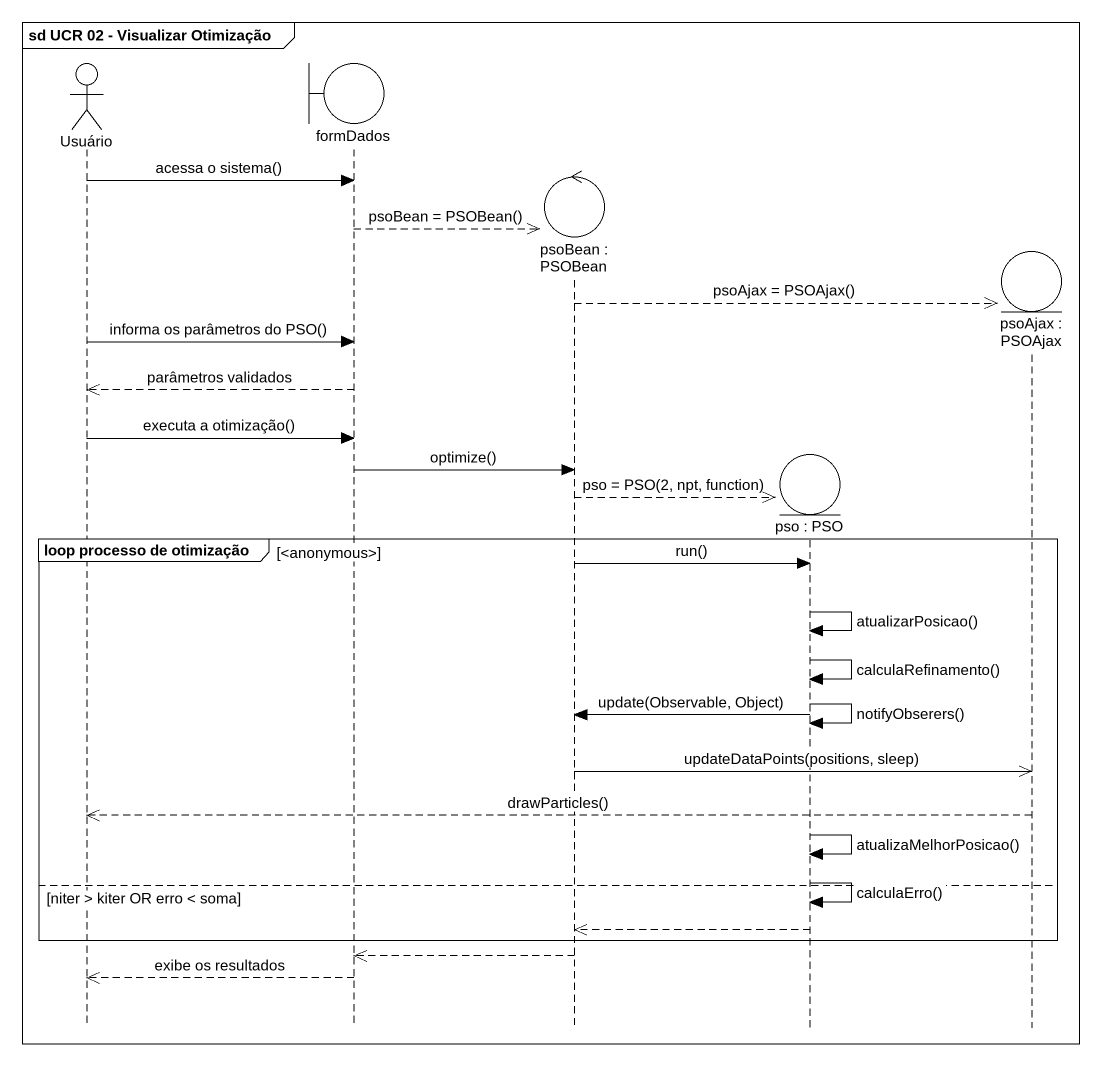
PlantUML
@startuml
mainframe sd UCR 02 - Visualizar Otimização
hide footbox
actor Usuário
boundary formDados
control "psoBean : PSOBean" as psoBean
entity "pso : PSO" as pso
entity "psoAjax : PSOAjax" as psoAjax

Usuário -> formDados : acessa o sistema()
formDados -->> psoBean ** : psoBean = PSOBean()
psoBean -->> psoAjax ** : psoAjax = PSOAjax()
Usuário -> formDados : informa os parâmetros do PSO()
formDados -->> Usuário : parâmetros validados
Usuário -> formDados : executa a otimização()
formDados -> psoBean : optimize()
psoBean -->> pso ** : pso = PSO(2, npt, function)
group loop processo de otimização [<anonymous>]
  psoBean -> pso : run()
  pso -> pso : atualizarPosicao()
  pso -> pso : calculaRefinamento()
  pso -> pso : notifyObserers()
  pso -> psoBean : update(Observable, Object)
  psoBean ->> psoAjax : updateDataPoints(positions, sleep)
  psoAjax -->> Usuário : drawParticles()
  pso -> pso : atualizaMelhorPosicao()
  pso -> pso : calculaErro()
else niter > kiter OR erro < soma
  pso -->> psoBean
end
psoBean -->> formDados
formDados -->> Usuário : exibe os resultados
@enduml
